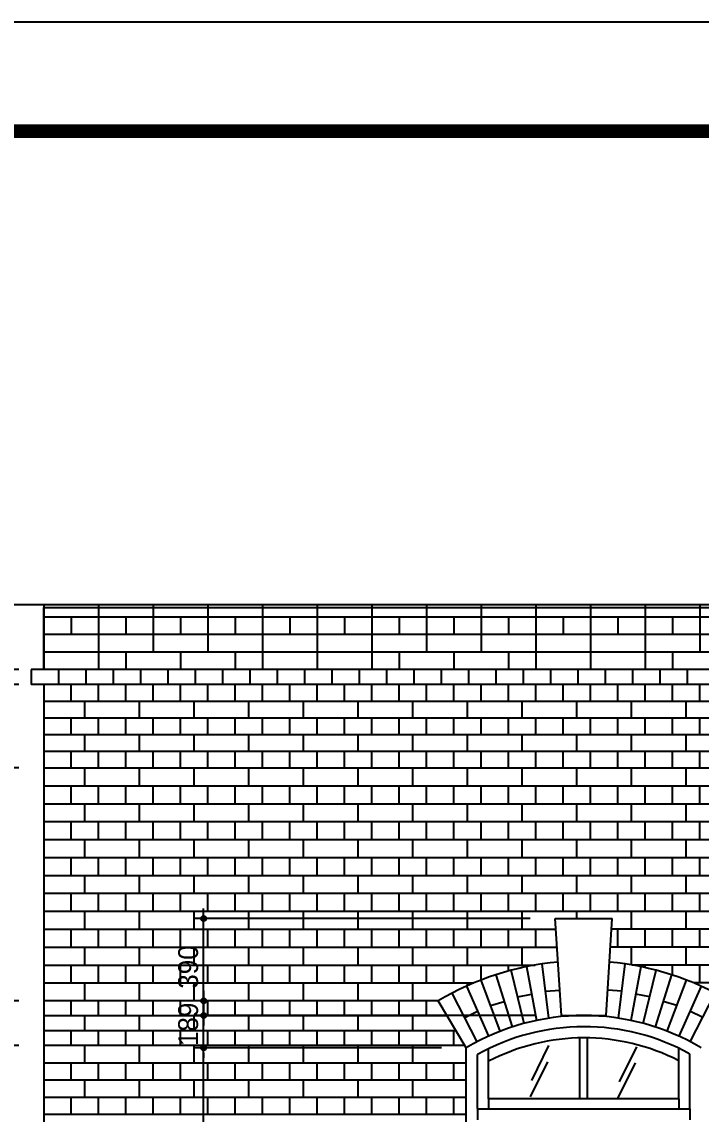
# Model space of a CAD drawing. Extents: x 186583 to 203403, y -172622 to -160742.
# Drawn here: x 189755 to 192489, y -165137 to -160742 of the extents above; entities that cross this region are included whole.
import ezdxf

# ---------------------------------------------------------------- set-up
doc = ezdxf.new("R2010")
doc.units = 0
doc.header["$LTSCALE"] = 50
doc.header["$MEASUREMENT"] = 0
doc.header["$PDMODE"] = 35
doc.header["$PDSIZE"] = -10
doc.layers.get('0').update_dxf_attribs({"linetype": 'CONTINUOUS'})
doc.layers.get('DEFPOINTS').update_dxf_attribs({"linetype": 'CONTINUOUS'})
for name, color, linetype in [('COR', 4, 'CONTINUOUS'), ('ele-3', 6, 'CONTINUOUS'), ('h', 5, 'CONTINUOUS'), ('HAT', 5, 'CONTINUOUS'), ('W-1', 3, 'CONTINUOUS'), ('WAL', 3, 'CONTINUOUS'), ('WID', 4, 'CONTINUOUS')]:
    doc.layers.add(name, color=color, linetype=linetype)
doc.styles.add('GHS', font='HYWULM_0.TTF')
doc.styles.add('현창', font='HYWULM_0.TTF')
doc.dimstyles.new('3MM', dxfattribs={"dimscale": 300, "dimtxt": 4, "dimasz": 1, "dimexe": 1.5, "dimexo": 2, "dimgap": 1, "dimtad": 1, "dimtoh": 1, "dimdec": 4, "dimzin": 0, "dimdsep": 46, "dimtxsty": 'GHS', "dimblk": 'DIMDOT', "dimcen": -1, "dimdle": 1.5, "dimadec": 0, "dimazin": 0, "dimtfac": 1, "dimtdec": 4, "dimtix": 1, "dimtmove": 2, "dimatfit": 3, "dimldrblk": 'DIMDOT', "dimfxl": 1, "dimtvp": 1, "dimtolj": 1, "dimtzin": 0, "dimarcsym": 0})

# ---------------------------------------------------------------- blocks, each defined once
blk = doc.blocks.new('20')
at = {"layer": 'COR', "linetype": 'Continuous', "const_width": 270}
blk.add_lwpolyline([(230424, -2398), (230424, -57398), (308324, -57398), (308324, -2398)], close=True, dxfattribs=at)
at = {"layer": 'HAT'}
blk.add_line((226424, -198), (310524, -198), dxfattribs=at)
blk = doc.blocks.new('DIMDOT')
at = {"linetype": 'Continuous'}
blk.add_line((-2, 0), (2, 0), dxfattribs=at)
for radius in [0.5, 0.25]:
    blk.add_circle((0, 0), radius, dxfattribs=at)
blk = doc.blocks.new('*D35')
at = {"lineweight": -2}
for p, q in [((189743.7, -163087.9), (189310.1, -163087.9)), ((189350.1, -163327.9), (189350.1, -163107.9)), ((189743.7, -163347.9), (189310.1, -163347.9))]:
    blk.add_line(p, q, dxfattribs=at)
at = {"layer": 'DEFPOINTS', "color": 0}
for p in [(189350.1, -163087.9), (189843.7, -163087.9), (189843.7, -163347.9)]:
    blk.add_point(p, dxfattribs=at)
at = {"lineweight": -2, "xscale": 20, "yscale": 20, "zscale": 20}
for p, rotation in [((189350.1, -163087.9), 90), ((189350.1, -163347.9), 270)]:
    blk.add_blockref('DIMDOT', p, dxfattribs=dict(at, rotation=rotation))
at = {"color": 0, "insert": (189288.5, -163217.9), "char_height": 80, "attachment_point": 5, "rotation": 90, "style": '현창'}
blk.add_mtext('\\A1;260', dxfattribs=at)
blk = doc.blocks.new('*D38')
at = {"lineweight": -2}
for p, q in [((189350.1, -163327.9), (189350.1, -163307.9)), ((189693.7, -163347.9), (189310.1, -163347.9)), ((189350.1, -163407.9), (189350.1, -163347.9)), ((189693.7, -163407.9), (189310.1, -163407.9)), ((189350.1, -163427.9), (189350.1, -163447.9))]:
    blk.add_line(p, q, dxfattribs=at)
at = {"layer": 'DEFPOINTS', "color": 0}
for p in [(189350.1, -163347.9), (189793.7, -163347.9), (189793.7, -163407.9)]:
    blk.add_point(p, dxfattribs=at)
at = {"lineweight": -2, "xscale": 20, "yscale": 20, "zscale": 20}
for p, rotation in [((189350.1, -163347.9), 270), ((189350.1, -163407.9), 90)]:
    blk.add_blockref('DIMDOT', p, dxfattribs=dict(at, rotation=rotation))
at = {"color": 0, "insert": (189288.5, -163377.9), "char_height": 80, "attachment_point": 5, "rotation": 90, "style": '현창'}
blk.add_mtext('\\A1;60', dxfattribs=at)
blk = doc.blocks.new('*D39')
at = {"lineweight": -2}
for p, q in [((189743.7, -163407.9), (189310.1, -163407.9)), ((189350.1, -163723.9), (189350.1, -163427.9)), ((189743.7, -163743.9), (189310.1, -163743.9))]:
    blk.add_line(p, q, dxfattribs=at)
at = {"layer": 'DEFPOINTS', "color": 0}
for p in [(189350.1, -163407.9), (189843.7, -163407.9), (189843.7, -163743.9)]:
    blk.add_point(p, dxfattribs=at)
at = {"lineweight": -2, "xscale": 20, "yscale": 20, "zscale": 20}
for p, rotation in [((189350.1, -163407.9), 90), ((189350.1, -163743.9), 270)]:
    blk.add_blockref('DIMDOT', p, dxfattribs=dict(at, rotation=rotation))
at = {"color": 0, "insert": (189288.5, -163575.9), "char_height": 80, "attachment_point": 5, "rotation": 90, "style": '현창'}
blk.add_mtext('\\A1;336', dxfattribs=at)
blk = doc.blocks.new('*D40')
at = {"lineweight": -2}
for p, q in [((189743.7, -163743.9), (189310.1, -163743.9)), ((189350.1, -164661.3), (189350.1, -163763.9)), ((189743.7, -164681.3), (189310.1, -164681.3))]:
    blk.add_line(p, q, dxfattribs=at)
at = {"layer": 'DEFPOINTS', "color": 0}
for p in [(189350.1, -163743.9), (189843.7, -163743.9), (189843.7, -164681.3)]:
    blk.add_point(p, dxfattribs=at)
at = {"lineweight": -2, "xscale": 20, "yscale": 20, "zscale": 20}
for p, rotation in [((189350.1, -163743.9), 90), ((189350.1, -164681.3), 270)]:
    blk.add_blockref('DIMDOT', p, dxfattribs=dict(at, rotation=rotation))
at = {"color": 0, "insert": (189288.5, -164212.6), "char_height": 80, "attachment_point": 5, "rotation": 90, "style": '현창'}
blk.add_mtext('\\A1;937', dxfattribs=at)
blk = doc.blocks.new('*D41')
at = {"lineweight": -2}
for p, q in [((189350.1, -164661.3), (189350.1, -164641.3)), ((189743.7, -164681.3), (189310.1, -164681.3)), ((189350.1, -164861.3), (189350.1, -164681.3)), ((189743.7, -164861.3), (189310.1, -164861.3)), ((189350.1, -164881.3), (189350.1, -164901.3))]:
    blk.add_line(p, q, dxfattribs=at)
at = {"layer": 'DEFPOINTS', "color": 0}
for p in [(189350.1, -164681.3), (189843.7, -164681.3), (189843.7, -164861.3)]:
    blk.add_point(p, dxfattribs=at)
at = {"lineweight": -2, "xscale": 20, "yscale": 20, "zscale": 20}
for p, rotation in [((189350.1, -164681.3), 270), ((189350.1, -164861.3), 90)]:
    blk.add_blockref('DIMDOT', p, dxfattribs=dict(at, rotation=rotation))
at = {"color": 0, "insert": (189288.5, -164771.3), "char_height": 80, "attachment_point": 5, "rotation": 90, "style": '현창'}
blk.add_mtext('\\A1;180', dxfattribs=at)
blk = doc.blocks.new('*D42')
at = {"lineweight": -2}
for p, q in [((189743.7, -164861.3), (189310.1, -164861.3)), ((189350.1, -165737.9), (189350.1, -164881.3)), ((189743.7, -165757.9), (189310.1, -165757.9))]:
    blk.add_line(p, q, dxfattribs=at)
at = {"layer": 'DEFPOINTS', "color": 0}
for p in [(189350.1, -164861.3), (189843.7, -164861.3), (189843.7, -165757.9)]:
    blk.add_point(p, dxfattribs=at)
at = {"lineweight": -2, "xscale": 20, "yscale": 20, "zscale": 20}
for p, rotation in [((189350.1, -164861.3), 90), ((189350.1, -165757.9), 270)]:
    blk.add_blockref('DIMDOT', p, dxfattribs=dict(at, rotation=rotation))
at = {"color": 0, "insert": (189288.5, -165309.6), "char_height": 80, "attachment_point": 5, "rotation": 90, "style": '현창'}
blk.add_mtext('\\A1;897', dxfattribs=at)
blk = doc.blocks.new('*D55')
at = {"lineweight": -2}
for p, q in [((189743.7, -163087.9), (189110.1, -163087.9)), ((189150.1, -169742.9), (189150.1, -163107.9)), ((189663.7, -169762.9), (189110.1, -169762.9))]:
    blk.add_line(p, q, dxfattribs=at)
at = {"layer": 'DEFPOINTS', "color": 0}
for p in [(189150.1, -163087.9), (189843.7, -163087.9), (189763.7, -169762.9)]:
    blk.add_point(p, dxfattribs=at)
at = {"lineweight": -2, "xscale": 20, "yscale": 20, "zscale": 20}
for p, rotation in [((189150.1, -163087.9), 90), ((189150.1, -169762.9), 270)]:
    blk.add_blockref('DIMDOT', p, dxfattribs=dict(at, rotation=rotation))
at = {"color": 0, "insert": (189083.1, -166425.4), "char_height": 80, "attachment_point": 5, "rotation": 90, "style": '현창'}
blk.add_mtext('\\A1;6,675', dxfattribs=at)
blk = doc.blocks.new('*D59')
at = {"lineweight": -2}
for p, q in [((191443.7, -164870.4), (190446.5, -164870.4)), ((190486.5, -166855.4), (190486.5, -164890.4)), ((191316.2, -166875.4), (190446.5, -166875.4))]:
    blk.add_line(p, q, dxfattribs=at)
at = {"layer": 'DEFPOINTS', "color": 0}
for p in [(190486.5, -164870.4), (191543.7, -164870.4), (191416.2, -166875.4)]:
    blk.add_point(p, dxfattribs=at)
at = {"lineweight": -2, "xscale": 20, "yscale": 20, "zscale": 20}
for p, rotation in [((190486.5, -164870.4), 90), ((190486.5, -166875.4), 270)]:
    blk.add_blockref('DIMDOT', p, dxfattribs=dict(at, rotation=rotation))
at = {"color": 0, "insert": (190418.8, -165872.9), "char_height": 80, "attachment_point": 5, "rotation": 90, "style": '현창'}
blk.add_mtext('\\A1;2,005', dxfattribs=at)
blk = doc.blocks.new('*D60')
at = {"lineweight": -2}
for p, q in [((190486.7, -164661.3), (190486.7, -164641.3)), ((191331.1, -164681.3), (190446.7, -164681.3)), ((190486.7, -164870.4), (190486.7, -164681.3)), ((191443.7, -164870.4), (190446.7, -164870.4)), ((190486.7, -164890.4), (190486.7, -164910.4))]:
    blk.add_line(p, q, dxfattribs=at)
at = {"layer": 'DEFPOINTS', "color": 0}
for p in [(190486.7, -164681.3), (191431.1, -164681.3), (191543.7, -164870.4)]:
    blk.add_point(p, dxfattribs=at)
at = {"lineweight": -2, "xscale": 20, "yscale": 20, "zscale": 20}
for p, rotation in [((190486.7, -164681.3), 270), ((190486.7, -164870.4), 90)]:
    blk.add_blockref('DIMDOT', p, dxfattribs=dict(at, rotation=rotation))
at = {"color": 0, "insert": (190425.1, -164775.8), "char_height": 80, "attachment_point": 5, "rotation": 90, "style": '현창'}
blk.add_mtext('\\A1;189', dxfattribs=at)
blk = doc.blocks.new('*D61')
at = {"lineweight": -2}
for p, q in [((191801.2, -164350.4), (190446.7, -164350.4)), ((190486.7, -164720.4), (190486.7, -164370.4)), ((191826.2, -164740.4), (190446.7, -164740.4))]:
    blk.add_line(p, q, dxfattribs=at)
at = {"layer": 'DEFPOINTS', "color": 0}
for p in [(190486.7, -164350.4), (191901.2, -164350.4), (191926.2, -164740.4)]:
    blk.add_point(p, dxfattribs=at)
at = {"lineweight": -2, "xscale": 20, "yscale": 20, "zscale": 20}
for p, rotation in [((190486.7, -164350.4), 90), ((190486.7, -164740.4), 270)]:
    blk.add_blockref('DIMDOT', p, dxfattribs=dict(at, rotation=rotation))
at = {"color": 0, "insert": (190425, -164545.4), "char_height": 80, "attachment_point": 5, "rotation": 90, "style": '현창'}
blk.add_mtext('\\A1;390', dxfattribs=at)

msp = doc.modelspace()

# ---------------------------------------------------------------- linework, layer by layer
at = {"layer": 'ele-3'}
for p, q in [((189843.65758, -163475.12464), (195946.69224, -163475.12464)), ((189843.65758, -163542.31728), (195946.69224, -163542.31728)), ((189843.65758, -163609.50991), (195946.69224, -163609.50991)), ((189843.65758, -163676.70255), (194692.06461, -163676.70255)), ((189843.65758, -163743.89518), (194696.37183, -163743.89518)), ((191431.11834, -164681.31709), (189843.65758, -164681.31709)), ((191016.11834, -164681.31709), (189843.65758, -164681.31709)), ((191016.11834, -164681.31709), (189843.65758, -164681.31709)), ((191466.83812, -164741.31709), (189843.65758, -164741.31709)), ((191502.5579, -164801.31709), (189843.65758, -164801.31709)), ((191538.27768, -164861.31709), (189843.65758, -164861.31709)), ((191123.27768, -164861.31709), (189843.65758, -164861.31709)), ((191123.27768, -164861.31709), (189843.65758, -164861.31709))]:
    msp.add_line(p, q, dxfattribs=at)
for points in [[(189903.65758, -163407.93201), (189903.65758, -163347.93201)], [(190013.65758, -163407.93201), (190013.65758, -163347.93201)], [(190123.65758, -163407.93201), (190123.65758, -163347.93201)], [(190233.65758, -163407.93201), (190233.65758, -163347.93201)], [(190343.65758, -163407.93201), (190343.65758, -163347.93201)], [(190453.65758, -163407.93201), (190453.65758, -163347.93201)], [(190563.65758, -163407.93201), (190563.65758, -163347.93201)], [(190673.65758, -163407.93201), (190673.65758, -163347.93201)], [(190783.65758, -163407.93201), (190783.65758, -163347.93201)], [(190893.65758, -163407.93201), (190893.65758, -163347.93201)], [(191003.65758, -163407.93201), (191003.65758, -163347.93201)], [(191113.65758, -163407.93201), (191113.65758, -163347.93201)], [(191223.65758, -163407.93201), (191223.65758, -163347.93201)], [(191333.65758, -163407.93201), (191333.65758, -163347.93201)], [(191443.65758, -163407.93201), (191443.65758, -163347.93201)], [(191553.65758, -163407.93201), (191553.65758, -163347.93201)], [(191663.65758, -163407.93201), (191663.65758, -163347.93201)], [(191773.65758, -163407.93201), (191773.65758, -163347.93201)], [(191883.65758, -163407.93201), (191883.65758, -163347.93201)], [(191993.65758, -163407.93201), (191993.65758, -163347.93201)], [(192103.65758, -163407.93201), (192103.65758, -163347.93201)], [(192213.65758, -163407.93201), (192213.65758, -163347.93201)], [(192323.65758, -163407.93201), (192323.65758, -163347.93201)], [(192433.65758, -163407.93201), (192433.65758, -163347.93201)], [(189953.65758, -163475.12464), (189953.65758, -163407.93201)], [(190063.65758, -163475.12464), (190063.65758, -163407.93201)], [(190173.65758, -163475.12464), (190173.65758, -163407.93201)], [(190283.65758, -163475.12464), (190283.65758, -163407.93201)], [(190393.65758, -163475.12464), (190393.65758, -163407.93201)], [(190503.65758, -163475.12464), (190503.65758, -163407.93201)], [(190613.65758, -163475.12464), (190613.65758, -163407.93201)], [(190723.65758, -163475.12464), (190723.65758, -163407.93201)], [(190833.65758, -163475.12464), (190833.65758, -163407.93201)], [(190943.65758, -163475.12464), (190943.65758, -163407.93201)], [(191053.65758, -163475.12464), (191053.65758, -163407.93201)], [(191163.65758, -163475.12464), (191163.65758, -163407.93201)], [(191273.65758, -163475.12464), (191273.65758, -163407.93201)], [(191383.65758, -163475.12464), (191383.65758, -163407.93201)], [(191493.65758, -163475.12464), (191493.65758, -163407.93201)], [(191603.65758, -163475.12464), (191603.65758, -163407.93201)], [(191713.65758, -163475.12464), (191713.65758, -163407.93201)], [(191823.65758, -163475.12464), (191823.65758, -163407.93201)], [(191933.65758, -163475.12464), (191933.65758, -163407.93201)], [(192043.65758, -163475.12464), (192043.65758, -163407.93201)], [(192153.65758, -163475.12464), (192153.65758, -163407.93201)], [(192263.65758, -163475.12464), (192263.65758, -163407.93201)], [(192373.65758, -163475.12464), (192373.65758, -163407.93201)], [(192483.65758, -163475.12464), (192483.65758, -163407.93201)], [(190008.65758, -163542.31728), (190008.65758, -163475.12464)], [(190228.65758, -163542.31728), (190228.65758, -163475.12464)], [(190448.65758, -163542.31728), (190448.65758, -163475.12464)], [(190668.65758, -163542.31728), (190668.65758, -163475.12464)], [(190888.65758, -163542.31728), (190888.65758, -163475.12464)], [(191108.65758, -163542.31728), (191108.65758, -163475.12464)], [(191328.65758, -163542.31728), (191328.65758, -163475.12464)], [(191548.65758, -163542.31728), (191548.65758, -163475.12464)], [(191768.65758, -163542.31728), (191768.65758, -163475.12464)], [(191988.65758, -163542.31728), (191988.65758, -163475.12464)], [(192208.65758, -163542.31728), (192208.65758, -163475.12464)], [(192428.65758, -163542.31728), (192428.65758, -163475.12464)], [(189953.65758, -163609.50991), (189953.65758, -163542.31728)], [(190063.65758, -163609.50991), (190063.65758, -163542.31728)], [(190173.65758, -163609.50991), (190173.65758, -163542.31728)], [(190283.65758, -163609.50991), (190283.65758, -163542.31728)], [(190393.65758, -163609.50991), (190393.65758, -163542.31728)], [(190503.65758, -163609.50991), (190503.65758, -163542.31728)], [(190613.65758, -163609.50991), (190613.65758, -163542.31728)], [(190723.65758, -163609.50991), (190723.65758, -163542.31728)], [(190833.65758, -163609.50991), (190833.65758, -163542.31728)], [(190943.65758, -163609.50991), (190943.65758, -163542.31728)], [(191053.65758, -163609.50991), (191053.65758, -163542.31728)], [(191163.65758, -163609.50991), (191163.65758, -163542.31728)], [(191273.65758, -163609.50991), (191273.65758, -163542.31728)], [(191383.65758, -163609.50991), (191383.65758, -163542.31728)], [(191493.65758, -163609.50991), (191493.65758, -163542.31728)], [(191603.65758, -163609.50991), (191603.65758, -163542.31728)], [(191713.65758, -163609.50991), (191713.65758, -163542.31728)], [(191823.65758, -163609.50991), (191823.65758, -163542.31728)], [(191933.65758, -163609.50991), (191933.65758, -163542.31728)], [(192043.65758, -163609.50991), (192043.65758, -163542.31728)], [(192153.65758, -163609.50991), (192153.65758, -163542.31728)], [(192263.65758, -163609.50991), (192263.65758, -163542.31728)], [(192373.65758, -163609.50991), (192373.65758, -163542.31728)], [(192483.65758, -163609.50991), (192483.65758, -163542.31728)], [(190008.65758, -163676.70255), (190008.65758, -163609.50991)], [(190228.65758, -163676.70255), (190228.65758, -163609.50991)], [(190448.65758, -163676.70255), (190448.65758, -163609.50991)], [(190668.65758, -163676.70255), (190668.65758, -163609.50991)], [(190888.65758, -163676.70255), (190888.65758, -163609.50991)], [(191108.65758, -163676.70255), (191108.65758, -163609.50991)], [(191328.65758, -163676.70255), (191328.65758, -163609.50991)], [(191548.65758, -163676.70255), (191548.65758, -163609.50991)], [(191768.65758, -163676.70255), (191768.65758, -163609.50991)], [(191988.65758, -163676.70255), (191988.65758, -163609.50991)], [(192208.65758, -163676.70255), (192208.65758, -163609.50991)], [(192428.65758, -163676.70255), (192428.65758, -163609.50991)], [(189953.65758, -163743.89518), (189953.65758, -163676.70255)], [(190063.65758, -163743.89518), (190063.65758, -163676.70255)], [(190173.65758, -163743.89518), (190173.65758, -163676.70255)], [(190283.65758, -163743.89518), (190283.65758, -163676.70255)], [(190393.65758, -163743.89518), (190393.65758, -163676.70255)], [(190503.65758, -163743.89518), (190503.65758, -163676.70255)], [(190613.65758, -163743.89518), (190613.65758, -163676.70255)], [(190723.65758, -163743.89518), (190723.65758, -163676.70255)], [(190833.65758, -163743.89518), (190833.65758, -163676.70255)], [(190943.65758, -163743.89518), (190943.65758, -163676.70255)], [(191053.65758, -163743.89518), (191053.65758, -163676.70255)], [(191163.65758, -163743.89518), (191163.65758, -163676.70255)], [(191273.65758, -163743.89518), (191273.65758, -163676.70255)], [(191383.65758, -163743.89518), (191383.65758, -163676.70255)], [(191493.65758, -163743.89518), (191493.65758, -163676.70255)], [(191603.65758, -163743.89518), (191603.65758, -163676.70255)], [(191713.65758, -163743.89518), (191713.65758, -163676.70255)], [(191823.65758, -163743.89518), (191823.65758, -163676.70255)], [(191933.65758, -163743.89518), (191933.65758, -163676.70255)], [(192043.65758, -163743.89518), (192043.65758, -163676.70255)], [(192153.65758, -163743.89518), (192153.65758, -163676.70255)], [(192263.65758, -163743.89518), (192263.65758, -163676.70255)], [(192373.65758, -163743.89518), (192373.65758, -163676.70255)], [(192483.65758, -163743.89518), (192483.65758, -163676.70255)], [(189953.65758, -164741.31709), (189953.65758, -164681.31709)], [(190063.65758, -164741.31709), (190063.65758, -164681.31709)], [(190173.65758, -164741.31709), (190173.65758, -164681.31709)], [(190283.65758, -164741.31709), (190283.65758, -164681.31709)], [(190393.65758, -164741.31709), (190393.65758, -164681.31709)], [(190503.65758, -164741.31709), (190503.65758, -164681.31709)], [(190613.65758, -164741.31709), (190613.65758, -164681.31709)], [(190723.65758, -164741.31709), (190723.65758, -164681.31709)], [(190833.65758, -164741.31709), (190833.65758, -164681.31709)], [(190943.65758, -164741.31709), (190943.65758, -164681.31709)], [(191053.65758, -164741.31709), (191053.65758, -164681.31709)], [(191163.65758, -164741.31709), (191163.65758, -164681.31709)], [(191273.65758, -164741.31709), (191273.65758, -164681.31709)], [(191383.65758, -164741.31709), (191383.65758, -164681.31709)], [(190008.65758, -164801.31709), (190008.65758, -164741.31709)], [(190228.65758, -164801.31709), (190228.65758, -164741.31709)], [(190448.65758, -164801.31709), (190448.65758, -164741.31709)], [(190668.65758, -164801.31709), (190668.65758, -164741.31709)], [(190888.65758, -164801.31709), (190888.65758, -164741.31709)], [(191108.65758, -164801.31709), (191108.65758, -164741.31709)], [(191328.65758, -164801.31709), (191328.65758, -164741.31709)], [(189953.65758, -164861.31709), (189953.65758, -164801.31709)], [(190063.65758, -164861.31709), (190063.65758, -164801.31709)], [(190173.65758, -164861.31709), (190173.65758, -164801.31709)], [(190283.65758, -164861.31709), (190283.65758, -164801.31709)], [(190393.65758, -164861.31709), (190393.65758, -164801.31709)], [(190503.65758, -164861.31709), (190503.65758, -164801.31709)], [(190613.65758, -164861.31709), (190613.65758, -164801.31709)], [(190723.65758, -164861.31709), (190723.65758, -164801.31709)], [(190833.65758, -164861.31709), (190833.65758, -164801.31709)], [(190943.65758, -164861.31709), (190943.65758, -164801.31709)], [(191053.65758, -164861.31709), (191053.65758, -164801.31709)], [(191163.65758, -164861.31709), (191163.65758, -164801.31709)], [(191273.65758, -164861.31709), (191273.65758, -164801.31709)], [(191383.65758, -164861.31709), (191383.65758, -164801.31709)], [(191493.65758, -164861.31709), (191493.65758, -164801.31709)]]:
    msp.add_lwpolyline(points, dxfattribs=at)
at = {"layer": 'h'}
for p, q in [((196102.33545, -163137.93201), (189843.65758, -163137.93201)), ((196110.71723, -163207.93201), (189843.65758, -163207.93201)), ((196106.15758, -163277.93201), (189843.65758, -163277.93201)), ((189843.65758, -163816.00456), (194658.82175, -163816.00456)), ((189843.65758, -163888.11394), (194506.08034, -163888.11394)), ((189843.65758, -163960.22332), (194423.76419, -163960.22332)), ((189843.65758, -164032.33269), (194368.75519, -164032.33269)), ((189843.65758, -164104.44207), (194331.20387, -164104.44207)), ((189843.65758, -164176.55145), (194307.05168, -164176.55145)), ((189843.65758, -164176.55145), (194246.60926, -164176.55145)), ((189843.65758, -164248.66083), (194294.35041, -164248.66083)), ((189843.65758, -164248.66083), (194241.776, -164248.66083)), ((189843.65758, -164320.7702), (194292.22915, -164320.7702)), ((189843.65758, -164320.7702), (194246.4052, -164320.7702)), ((189843.65758, -164392.87958), (191903.88358, -164392.87958)), ((194300.55133, -164392.87958), (192128.43157, -164392.87958)), ((189843.65758, -164464.98896), (191908.50598, -164464.98896)), ((194319.86697, -164464.98896), (192123.80917, -164464.98896)), ((189843.65758, -164537.09833), (191821.17021, -164537.09833)), ((191876.07186, -164751.03847), (191849.04163, -164532.62941)), ((192156.24329, -164751.03847), (192183.27352, -164532.62941)), ((194351.61483, -164537.09833), (192211.14494, -164537.09833)), ((191662.98929, -164576.24907), (191728.11469, -164786.4145)), ((191776.76047, -164771.91642), (191724.16338, -164558.25673)), ((191786.24516, -164543.70177), (191826.12922, -164760.11252)), ((192246.06999, -164543.70177), (192206.18593, -164760.11252)), ((192255.55468, -164771.91642), (192308.15177, -164558.25673)), ((192369.32586, -164576.24907), (192304.20046, -164786.4145)), ((189843.65758, -164609.20771), (191574.17879, -164609.20771)), ((191544.12139, -164622.31161), (191633.57709, -164823.31008)), ((191680.3388, -164803.56298), (191602.91304, -164597.62284)), ((192351.97635, -164803.56298), (192429.40211, -164597.62284)), ((192488.19376, -164622.31161), (192398.73806, -164823.31008)), ((194398.78227, -164609.20771), (192458.13636, -164609.20771)), ((191587.97077, -164845.59616), (191486.79709, -164650.23863)), ((191750.46192, -164665.08657), (191806.70577, -164654.72095)), ((191862.55674, -164641.83394), (191919.60776, -164638.17682)), ((192169.75841, -164641.83394), (192112.70739, -164638.17682)), ((192281.85323, -164665.08657), (192225.60938, -164654.72095)), ((192444.34438, -164845.59616), (192545.51806, -164650.23863)), ((191641.62592, -164700.59291), (191696.27314, -164683.659)), ((192390.68923, -164700.59291), (192336.04201, -164683.659)), ((191537.38393, -164747.9174), (191588.84924, -164722.81085)), ((192494.93122, -164747.9174), (192443.46591, -164722.81085)), ((191874.96993, -164861.58958), (191805.39668, -165002.29141)), ((192227.93389, -164866.04059), (192158.36064, -165006.74242)), ((189843.65758, -164930.28405), (191543.65758, -164930.28405)), ((191870.22684, -164926.40873), (191800.65359, -165067.11056)), ((192223.19079, -164930.85974), (192153.61754, -165071.56157)), ((189843.65758, -164999.25474), (191543.65758, -164999.25474)), ((189843.65758, -165068.22543), (191543.65758, -165068.22543)), ((189843.65758, -165137.19612), (191543.65758, -165137.19612))]:
    msp.add_line(p, q, dxfattribs=at)
for points in [[(190063.65758, -163087.93201), (190063.65758, -163137.93201)], [(190283.65758, -163087.93201), (190283.65758, -163137.93201)], [(190503.65758, -163087.93201), (190503.65758, -163137.93201)], [(190723.65758, -163087.93201), (190723.65758, -163137.93201)], [(190943.65758, -163087.93201), (190943.65758, -163137.93201)], [(191163.65758, -163087.93201), (191163.65758, -163137.93201)], [(191383.65758, -163087.93201), (191383.65758, -163137.93201)], [(191603.65758, -163087.93201), (191603.65758, -163137.93201)], [(191823.65758, -163087.93201), (191823.65758, -163137.93201)], [(192043.65758, -163087.93201), (192043.65758, -163137.93201)], [(192263.65758, -163087.93201), (192263.65758, -163137.93201)], [(192483.65758, -163087.93201), (192483.65758, -163137.93201)], [(189953.65758, -163137.93201), (189953.65758, -163207.93201)], [(190063.65758, -163137.93201), (190063.65758, -163207.93201)], [(190173.65758, -163137.93201), (190173.65758, -163207.93201)], [(190283.65758, -163137.93201), (190283.65758, -163207.93201)], [(190393.65758, -163137.93201), (190393.65758, -163207.93201)], [(190503.65758, -163137.93201), (190503.65758, -163207.93201)], [(190613.65758, -163137.93201), (190613.65758, -163207.93201)], [(190723.65758, -163137.93201), (190723.65758, -163207.93201)], [(190833.65758, -163137.93201), (190833.65758, -163207.93201)], [(190943.65758, -163137.93201), (190943.65758, -163207.93201)], [(191053.65758, -163137.93201), (191053.65758, -163207.93201)], [(191163.65758, -163137.93201), (191163.65758, -163207.93201)], [(191273.65758, -163137.93201), (191273.65758, -163207.93201)], [(191383.65758, -163137.93201), (191383.65758, -163207.93201)], [(191493.65758, -163137.93201), (191493.65758, -163207.93201)], [(191603.65758, -163137.93201), (191603.65758, -163207.93201)], [(191713.65758, -163137.93201), (191713.65758, -163207.93201)], [(191823.65758, -163137.93201), (191823.65758, -163207.93201)], [(191933.65758, -163137.93201), (191933.65758, -163207.93201)], [(192043.65758, -163137.93201), (192043.65758, -163207.93201)], [(192153.65758, -163137.93201), (192153.65758, -163207.93201)], [(192263.65758, -163137.93201), (192263.65758, -163207.93201)], [(192373.65758, -163137.93201), (192373.65758, -163207.93201)], [(192483.65758, -163137.93201), (192483.65758, -163207.93201)], [(190063.65758, -163207.93201), (190063.65758, -163277.93201)], [(190283.65758, -163207.93201), (190283.65758, -163277.93201)], [(190503.65758, -163207.93201), (190503.65758, -163277.93201)], [(190723.65758, -163207.93201), (190723.65758, -163277.93201)], [(190943.65758, -163207.93201), (190943.65758, -163277.93201)], [(191163.65758, -163207.93201), (191163.65758, -163277.93201)], [(191383.65758, -163207.93201), (191383.65758, -163277.93201)], [(191603.65758, -163207.93201), (191603.65758, -163277.93201)], [(191823.65758, -163207.93201), (191823.65758, -163277.93201)], [(192043.65758, -163207.93201), (192043.65758, -163277.93201)], [(192263.65758, -163207.93201), (192263.65758, -163277.93201)], [(192483.65758, -163207.93201), (192483.65758, -163277.93201)], [(190063.65758, -163277.93201), (190063.65758, -163347.93201)], [(190173.65758, -163277.93201), (190173.65758, -163347.93201)], [(190393.65758, -163277.93201), (190393.65758, -163347.93201)], [(190613.65758, -163277.93201), (190613.65758, -163347.93201)], [(190723.65758, -163277.93201), (190723.65758, -163347.93201)], [(190943.65758, -163277.93201), (190943.65758, -163347.93201)], [(191163.65758, -163277.93201), (191163.65758, -163347.93201)], [(191273.65758, -163277.93201), (191273.65758, -163347.93201)], [(191493.65758, -163277.93201), (191493.65758, -163347.93201)], [(191713.65758, -163277.93201), (191713.65758, -163347.93201)], [(191823.65758, -163277.93201), (191823.65758, -163347.93201)], [(192043.65758, -163277.93201), (192043.65758, -163347.93201)], [(192263.65758, -163277.93201), (192263.65758, -163347.93201)], [(192373.65758, -163277.93201), (192373.65758, -163347.93201)], [(190008.65758, -163816.00456), (190008.65758, -163743.89518)], [(190228.65758, -163816.00456), (190228.65758, -163743.89518)], [(190448.65758, -163816.00456), (190448.65758, -163743.89518)], [(190668.65758, -163816.00456), (190668.65758, -163743.89518)], [(190888.65758, -163816.00456), (190888.65758, -163743.89518)], [(191108.65758, -163816.00456), (191108.65758, -163743.89518)], [(191328.65758, -163816.00456), (191328.65758, -163743.89518)], [(191548.65758, -163816.00456), (191548.65758, -163743.89518)], [(191768.65758, -163816.00456), (191768.65758, -163743.89518)], [(191988.65758, -163816.00456), (191988.65758, -163743.89518)], [(192208.65758, -163816.00456), (192208.65758, -163743.89518)], [(192428.65758, -163816.00456), (192428.65758, -163743.89518)], [(189953.65758, -163888.11394), (189953.65758, -163816.00456)], [(190063.65758, -163888.11394), (190063.65758, -163816.00456)], [(190173.65758, -163888.11394), (190173.65758, -163816.00456)], [(190283.65758, -163888.11394), (190283.65758, -163816.00456)], [(190393.65758, -163888.11394), (190393.65758, -163816.00456)], [(190503.65758, -163888.11394), (190503.65758, -163816.00456)], [(190613.65758, -163888.11394), (190613.65758, -163816.00456)], [(190723.65758, -163888.11394), (190723.65758, -163816.00456)], [(190833.65758, -163888.11394), (190833.65758, -163816.00456)], [(190943.65758, -163888.11394), (190943.65758, -163816.00456)], [(191053.65758, -163888.11394), (191053.65758, -163816.00456)], [(191163.65758, -163888.11394), (191163.65758, -163816.00456)], [(191273.65758, -163888.11394), (191273.65758, -163816.00456)], [(191383.65758, -163888.11394), (191383.65758, -163816.00456)], [(191493.65758, -163888.11394), (191493.65758, -163816.00456)], [(191603.65758, -163888.11394), (191603.65758, -163816.00456)], [(191713.65758, -163888.11394), (191713.65758, -163816.00456)], [(191823.65758, -163888.11394), (191823.65758, -163816.00456)], [(191933.65758, -163888.11394), (191933.65758, -163816.00456)], [(192043.65758, -163888.11394), (192043.65758, -163816.00456)], [(192153.65758, -163888.11394), (192153.65758, -163816.00456)], [(192263.65758, -163888.11394), (192263.65758, -163816.00456)], [(192373.65758, -163888.11394), (192373.65758, -163816.00456)], [(192483.65758, -163888.11394), (192483.65758, -163816.00456)], [(190008.65758, -163960.22332), (190008.65758, -163888.11394)], [(190228.65758, -163960.22332), (190228.65758, -163888.11394)], [(190448.65758, -163960.22332), (190448.65758, -163888.11394)], [(190668.65758, -163960.22332), (190668.65758, -163888.11394)], [(190888.65758, -163960.22332), (190888.65758, -163888.11394)], [(191108.65758, -163960.22332), (191108.65758, -163888.11394)], [(191328.65758, -163960.22332), (191328.65758, -163888.11394)], [(191548.65758, -163960.22332), (191548.65758, -163888.11394)], [(191768.65758, -163960.22332), (191768.65758, -163888.11394)], [(191988.65758, -163960.22332), (191988.65758, -163888.11394)], [(192208.65758, -163960.22332), (192208.65758, -163888.11394)], [(192428.65758, -163960.22332), (192428.65758, -163888.11394)], [(189953.65758, -164032.33269), (189953.65758, -163960.22332)], [(190063.65758, -164032.33269), (190063.65758, -163960.22332)], [(190173.65758, -164032.33269), (190173.65758, -163960.22332)], [(190283.65758, -164032.33269), (190283.65758, -163960.22332)], [(190393.65758, -164032.33269), (190393.65758, -163960.22332)], [(190503.65758, -164032.33269), (190503.65758, -163960.22332)], [(190613.65758, -164032.33269), (190613.65758, -163960.22332)], [(190723.65758, -164032.33269), (190723.65758, -163960.22332)], [(190833.65758, -164032.33269), (190833.65758, -163960.22332)], [(190943.65758, -164032.33269), (190943.65758, -163960.22332)], [(191053.65758, -164032.33269), (191053.65758, -163960.22332)], [(191163.65758, -164032.33269), (191163.65758, -163960.22332)], [(191273.65758, -164032.33269), (191273.65758, -163960.22332)], [(191383.65758, -164032.33269), (191383.65758, -163960.22332)], [(191493.65758, -164032.33269), (191493.65758, -163960.22332)], [(191603.65758, -164032.33269), (191603.65758, -163960.22332)], [(191713.65758, -164032.33269), (191713.65758, -163960.22332)], [(191823.65758, -164032.33269), (191823.65758, -163960.22332)], [(191933.65758, -164032.33269), (191933.65758, -163960.22332)], [(192043.65758, -164032.33269), (192043.65758, -163960.22332)], [(192153.65758, -164032.33269), (192153.65758, -163960.22332)], [(192263.65758, -164032.33269), (192263.65758, -163960.22332)], [(192373.65758, -164032.33269), (192373.65758, -163960.22332)], [(192483.65758, -164032.33269), (192483.65758, -163960.22332)], [(190008.65758, -164104.44207), (190008.65758, -164032.33269)], [(190228.65758, -164104.44207), (190228.65758, -164032.33269)], [(190448.65758, -164104.44207), (190448.65758, -164032.33269)], [(190668.65758, -164104.44207), (190668.65758, -164032.33269)], [(190888.65758, -164104.44207), (190888.65758, -164032.33269)], [(191108.65758, -164104.44207), (191108.65758, -164032.33269)], [(191328.65758, -164104.44207), (191328.65758, -164032.33269)], [(191548.65758, -164104.44207), (191548.65758, -164032.33269)], [(191768.65758, -164104.44207), (191768.65758, -164032.33269)], [(191988.65758, -164104.44207), (191988.65758, -164032.33269)], [(192208.65758, -164104.44207), (192208.65758, -164032.33269)], [(192428.65758, -164104.44207), (192428.65758, -164032.33269)], [(189953.65758, -164176.55145), (189953.65758, -164104.44207)], [(189953.65758, -164176.55145), (189953.65758, -164104.44207)], [(190063.65758, -164176.55145), (190063.65758, -164104.44207)], [(190063.65758, -164176.55145), (190063.65758, -164104.44207)], [(190173.65758, -164176.55145), (190173.65758, -164104.44207)], [(190173.65758, -164176.55145), (190173.65758, -164104.44207)], [(190283.65758, -164176.55145), (190283.65758, -164104.44207)], [(190283.65758, -164176.55145), (190283.65758, -164104.44207)], [(190393.65758, -164176.55145), (190393.65758, -164104.44207)], [(190393.65758, -164176.55145), (190393.65758, -164104.44207)], [(190503.65758, -164176.55145), (190503.65758, -164104.44207)], [(190503.65758, -164176.55145), (190503.65758, -164104.44207)], [(190613.65758, -164176.55145), (190613.65758, -164104.44207)], [(190723.65758, -164176.55145), (190723.65758, -164104.44207)], [(190833.65758, -164176.55145), (190833.65758, -164104.44207)], [(190943.65758, -164176.55145), (190943.65758, -164104.44207)], [(191053.65758, -164176.55145), (191053.65758, -164104.44207)], [(191163.65758, -164176.55145), (191163.65758, -164104.44207)], [(191273.65758, -164176.55145), (191273.65758, -164104.44207)], [(191383.65758, -164176.55145), (191383.65758, -164104.44207)], [(191493.65758, -164176.55145), (191493.65758, -164104.44207)], [(191603.65758, -164176.55145), (191603.65758, -164104.44207)], [(191713.65758, -164176.55145), (191713.65758, -164104.44207)], [(191823.65758, -164176.55145), (191823.65758, -164104.44207)], [(191933.65758, -164176.55145), (191933.65758, -164104.44207)], [(192043.65758, -164176.55145), (192043.65758, -164104.44207)], [(192153.65758, -164176.55145), (192153.65758, -164104.44207)], [(192263.65758, -164176.55145), (192263.65758, -164104.44207)], [(192373.65758, -164176.55145), (192373.65758, -164104.44207)], [(192483.65758, -164176.55145), (192483.65758, -164104.44207)], [(190008.65758, -164248.66083), (190008.65758, -164176.55145)], [(190008.65758, -164248.66083), (190008.65758, -164176.55145)], [(190228.65758, -164248.66083), (190228.65758, -164176.55145)], [(190228.65758, -164248.66083), (190228.65758, -164176.55145)], [(190448.65758, -164248.66083), (190448.65758, -164176.55145)], [(190448.65758, -164248.66083), (190448.65758, -164176.55145)], [(190668.65758, -164248.66083), (190668.65758, -164176.55145)], [(190888.65758, -164248.66083), (190888.65758, -164176.55145)], [(191108.65758, -164248.66083), (191108.65758, -164176.55145)], [(191328.65758, -164248.66083), (191328.65758, -164176.55145)], [(191548.65758, -164248.66083), (191548.65758, -164176.55145)], [(191768.65758, -164248.66083), (191768.65758, -164176.55145)], [(191988.65758, -164248.66083), (191988.65758, -164176.55145)], [(192208.65758, -164248.66083), (192208.65758, -164176.55145)], [(192428.65758, -164248.66083), (192428.65758, -164176.55145)], [(189953.65758, -164320.7702), (189953.65758, -164248.66083)], [(189953.65758, -164320.7702), (189953.65758, -164248.66083)], [(190063.65758, -164320.7702), (190063.65758, -164248.66083)], [(190063.65758, -164320.7702), (190063.65758, -164248.66083)], [(190173.65758, -164320.7702), (190173.65758, -164248.66083)], [(190173.65758, -164320.7702), (190173.65758, -164248.66083)], [(190283.65758, -164320.7702), (190283.65758, -164248.66083)], [(190283.65758, -164320.7702), (190283.65758, -164248.66083)], [(190393.65758, -164320.7702), (190393.65758, -164248.66083)], [(190393.65758, -164320.7702), (190393.65758, -164248.66083)], [(190503.65758, -164320.7702), (190503.65758, -164248.66083)], [(190503.65758, -164320.7702), (190503.65758, -164248.66083)], [(190613.65758, -164320.7702), (190613.65758, -164248.66083)], [(190723.65758, -164320.7702), (190723.65758, -164248.66083)], [(190833.65758, -164320.7702), (190833.65758, -164248.66083)], [(190943.65758, -164320.7702), (190943.65758, -164248.66083)], [(191053.65758, -164320.7702), (191053.65758, -164248.66083)], [(191163.65758, -164320.7702), (191163.65758, -164248.66083)], [(191273.65758, -164320.7702), (191273.65758, -164248.66083)], [(191383.65758, -164320.7702), (191383.65758, -164248.66083)], [(191493.65758, -164320.7702), (191493.65758, -164248.66083)], [(191603.65758, -164320.7702), (191603.65758, -164248.66083)], [(191713.65758, -164320.7702), (191713.65758, -164248.66083)], [(191823.65758, -164320.7702), (191823.65758, -164248.66083)], [(191933.65758, -164320.7702), (191933.65758, -164248.66083)], [(192043.65758, -164320.7702), (192043.65758, -164248.66083)], [(192153.65758, -164320.7702), (192153.65758, -164248.66083)], [(192263.65758, -164320.7702), (192263.65758, -164248.66083)], [(192373.65758, -164320.7702), (192373.65758, -164248.66083)], [(192483.65758, -164320.7702), (192483.65758, -164248.66083)], [(190008.65758, -164392.87958), (190008.65758, -164320.7702)], [(190008.65758, -164392.87958), (190008.65758, -164320.7702)], [(190228.65758, -164392.87958), (190228.65758, -164320.7702)], [(190228.65758, -164392.87958), (190228.65758, -164320.7702)], [(190448.65758, -164392.87958), (190448.65758, -164320.7702)], [(190448.65758, -164392.87958), (190448.65758, -164320.7702)], [(190668.65758, -164392.87958), (190668.65758, -164320.7702)], [(190888.65758, -164392.87958), (190888.65758, -164320.7702)], [(191108.65758, -164392.87958), (191108.65758, -164320.7702)], [(191328.65758, -164392.87958), (191328.65758, -164320.7702)], [(191548.65758, -164392.87958), (191548.65758, -164320.7702)], [(191768.65758, -164392.87958), (191768.65758, -164320.7702)], [(191988.65758, -164350.35391), (191988.65758, -164320.7702)], [(192208.65758, -164392.87958), (192208.65758, -164320.7702)], [(192428.65758, -164392.87958), (192428.65758, -164320.7702)], [(189953.65758, -164464.98896), (189953.65758, -164392.87958)], [(190063.65758, -164464.98896), (190063.65758, -164392.87958)], [(190173.65758, -164464.98896), (190173.65758, -164392.87958)], [(190283.65758, -164464.98896), (190283.65758, -164392.87958)], [(190393.65758, -164464.98896), (190393.65758, -164392.87958)], [(190503.65758, -164464.98896), (190503.65758, -164392.87958)], [(190613.65758, -164464.98896), (190613.65758, -164392.87958)], [(190723.65758, -164464.98896), (190723.65758, -164392.87958)], [(190833.65758, -164464.98896), (190833.65758, -164392.87958)], [(190943.65758, -164464.98896), (190943.65758, -164392.87958)], [(191053.65758, -164464.98896), (191053.65758, -164392.87958)], [(191163.65758, -164464.98896), (191163.65758, -164392.87958)], [(191273.65758, -164464.98896), (191273.65758, -164392.87958)], [(191383.65758, -164464.98896), (191383.65758, -164392.87958)], [(191493.65758, -164464.98896), (191493.65758, -164392.87958)], [(191603.65758, -164464.98896), (191603.65758, -164392.87958)], [(191713.65758, -164464.98896), (191713.65758, -164392.87958)], [(191823.65758, -164464.98896), (191823.65758, -164392.87958)], [(192153.65758, -164464.98896), (192153.65758, -164392.87958)], [(192263.65758, -164464.98896), (192263.65758, -164392.87958)], [(192373.65758, -164464.98896), (192373.65758, -164392.87958)], [(192483.65758, -164464.98896), (192483.65758, -164392.87958)], [(190008.65758, -164537.09833), (190008.65758, -164464.98896)], [(190228.65758, -164537.09833), (190228.65758, -164464.98896)], [(190448.65758, -164537.09833), (190448.65758, -164464.98896)], [(190668.65758, -164537.09833), (190668.65758, -164464.98896)], [(190888.65758, -164537.09833), (190888.65758, -164464.98896)], [(191108.65758, -164537.09833), (191108.65758, -164464.98896)], [(191328.65758, -164537.09833), (191328.65758, -164464.98896)], [(191548.65758, -164537.09833), (191548.65758, -164464.98896)], [(191768.65758, -164537.09833), (191768.65758, -164464.98896)], [(192208.65758, -164537.09833), (192208.65758, -164464.98896)], [(192428.65758, -164537.09833), (192428.65758, -164464.98896)], [(189953.65758, -164609.20771), (189953.65758, -164537.09833)], [(190063.65758, -164609.20771), (190063.65758, -164537.09833)], [(190173.65758, -164609.20771), (190173.65758, -164537.09833)], [(190283.65758, -164609.20771), (190283.65758, -164537.09833)], [(190393.65758, -164609.20771), (190393.65758, -164537.09833)], [(190503.65758, -164609.20771), (190503.65758, -164537.09833)], [(190613.65758, -164609.20771), (190613.65758, -164537.09833)], [(190723.65758, -164609.20771), (190723.65758, -164537.09833)], [(190833.65758, -164609.20771), (190833.65758, -164537.09833)], [(190943.65758, -164609.20771), (190943.65758, -164537.09833)], [(191053.65758, -164609.20771), (191053.65758, -164537.09833)], [(191163.65758, -164609.20771), (191163.65758, -164537.09833)], [(191273.65758, -164609.20771), (191273.65758, -164537.09833)], [(191383.65758, -164609.20771), (191383.65758, -164537.09833)], [(191493.65758, -164609.20771), (191493.65758, -164537.09833)], [(191603.65758, -164597.33463), (191603.65758, -164537.09833)], [(191713.65758, -164561.08445), (191713.65758, -164537.09833)], [(192263.65758, -164547.4554), (192263.65758, -164537.09833)], [(192373.65758, -164577.66499), (192373.65758, -164537.09833)], [(192483.65758, -164609.20771), (192483.65758, -164537.09833)], [(190008.65758, -164681.31709), (190008.65758, -164609.20771)], [(190228.65758, -164681.31709), (190228.65758, -164609.20771)], [(190448.65758, -164681.31709), (190448.65758, -164609.20771)], [(190668.65758, -164681.31709), (190668.65758, -164609.20771)], [(190888.65758, -164681.31709), (190888.65758, -164609.20771)], [(191108.65758, -164681.31709), (191108.65758, -164609.20771)], [(191328.65758, -164681.31709), (191328.65758, -164609.20771)], [(191548.65758, -164620.26801), (191548.65758, -164609.20771)], [(190008.65758, -164930.28405), (190008.65758, -164861.31709)], [(190228.65758, -164930.28405), (190228.65758, -164861.31709)], [(190448.65758, -164930.28405), (190448.65758, -164861.31709)], [(190668.65758, -164930.28405), (190668.65758, -164861.31709)], [(190888.65758, -164930.28405), (190888.65758, -164861.31709)], [(191108.65758, -164930.28405), (191108.65758, -164861.31709)], [(191328.65758, -164930.28405), (191328.65758, -164861.31709)], [(189953.65758, -164999.25474), (189953.65758, -164930.28778)], [(190063.65758, -164999.25474), (190063.65758, -164930.28778)], [(190173.65758, -164999.25474), (190173.65758, -164930.28778)], [(190283.65758, -164999.25474), (190283.65758, -164930.28778)], [(190393.65758, -164999.25474), (190393.65758, -164930.28778)], [(190503.65758, -164999.25474), (190503.65758, -164930.28778)], [(190613.65758, -164999.25474), (190613.65758, -164930.28778)], [(190723.65758, -164999.25474), (190723.65758, -164930.28778)], [(190833.65758, -164999.25474), (190833.65758, -164930.28778)], [(190943.65758, -164999.25474), (190943.65758, -164930.28778)], [(191053.65758, -164999.25474), (191053.65758, -164930.28778)], [(191163.65758, -164999.25474), (191163.65758, -164930.28778)], [(191273.65758, -164999.25474), (191273.65758, -164930.28778)], [(191383.65758, -164999.25474), (191383.65758, -164930.28778)], [(191493.65758, -164999.25474), (191493.65758, -164930.28778)], [(190008.65758, -165068.22171), (190008.65758, -164999.25474)], [(190228.65758, -165068.22171), (190228.65758, -164999.25474)], [(190448.65758, -165068.22171), (190448.65758, -164999.25474)], [(190668.65758, -165068.22171), (190668.65758, -164999.25474)], [(190888.65758, -165068.22171), (190888.65758, -164999.25474)], [(191108.65758, -165068.22171), (191108.65758, -164999.25474)], [(191328.65758, -165068.22171), (191328.65758, -164999.25474)], [(189953.65758, -165137.19612), (189953.65758, -165068.22916)], [(190063.65758, -165137.19612), (190063.65758, -165068.22916)], [(190173.65758, -165137.19612), (190173.65758, -165068.22916)], [(190283.65758, -165137.19612), (190283.65758, -165068.22916)], [(190393.65758, -165137.19612), (190393.65758, -165068.22916)], [(190503.65758, -165137.19612), (190503.65758, -165068.22916)], [(190613.65758, -165137.19612), (190613.65758, -165068.22916)], [(190723.65758, -165137.19612), (190723.65758, -165068.22916)], [(190833.65758, -165137.19612), (190833.65758, -165068.22916)], [(190943.65758, -165137.19612), (190943.65758, -165068.22916)], [(191053.65758, -165137.19612), (191053.65758, -165068.22916)], [(191163.65758, -165137.19612), (191163.65758, -165068.22916)], [(191273.65758, -165137.19612), (191273.65758, -165068.22916)], [(191383.65758, -165137.19612), (191383.65758, -165068.22916)], [(191493.65758, -165137.19612), (191493.65758, -165068.22916)]]:
    msp.add_lwpolyline(points, dxfattribs=at)
at = {"layer": 'HAT'}
for p, q in [((191633.65758, -164924.28605), (191633.65758, -164873.91802)), ((192398.65758, -164922.28129), (192398.65758, -164872.04075)), ((191633.65758, -165075.35391), (191633.65758, -165115.35391)), ((192398.65758, -165075.35391), (192398.65758, -165115.35391)), ((191588.65758, -165115.35391), (191588.65758, -165160.35391)), ((192443.65758, -165115.35391), (192443.65758, -165160.35391))]:
    msp.add_line(p, q, dxfattribs=at)
msp.add_lwpolyline([(189843.65758, -163098.37838), (199003.65758, -163098.37838), (199003.65758, -163347.93201), (189843.65758, -163347.93201)], close=True, dxfattribs=at)
at = {"layer": 'W-1'}
for p, q in [((196106.15758, -163347.93201), (189793.65758, -163347.93201)), ((195946.69224, -163407.93201), (189793.65758, -163407.93201))]:
    msp.add_line(p, q, dxfattribs=at)
for points in [[(189843.65758, -163087.93201), (189843.65758, -163347.93201)], [(189793.65758, -163347.93201), (189793.65758, -163407.93201)], [(189843.65758, -163407.93201), (189843.65758, -169502.93201)]]:
    msp.add_lwpolyline(points, dxfattribs=at)
at = {"layer": 'WID'}
for p, q in [((195937.41063, -163087.93201), (189673.65758, -163087.93201)), ((191901.15758, -164350.35391), (192131.15758, -164350.35391)), ((191926.15758, -164740.35391), (191901.15758, -164350.35391)), ((192106.15758, -164740.35391), (192131.15758, -164350.35391)), ((191543.65758, -164870.35391), (191431.11834, -164681.31709)), ((191926.15758, -164740.35391), (192106.15758, -164740.35391)), ((192001.15758, -165075.35391), (192001.15758, -164830.43944)), ((192031.15758, -165075.35391), (192031.15758, -164830.39287)), ((191543.65758, -166875.35391), (191543.65758, -164870.35391)), ((191588.65758, -165113.82849), (191588.65758, -164897.44516)), ((191633.65758, -165075.35391), (191633.65758, -164924.28605)), ((192398.65758, -165075.35391), (192398.65758, -164922.28129)), ((192443.65758, -165113.82849), (192443.65758, -164895.28312)), ((192398.65758, -165075.35391), (191633.65758, -165075.35391)), ((191588.65758, -165115.35391), (192443.65758, -165115.35391))]:
    msp.add_line(p, q, dxfattribs=at)
for centre, radius, start, end in [((192016.15758, -165664.0318), 1143.67788, 95.20731997, 120.76659393), ((192016.15758, -165664.0318), 1143.67788, 59.23340607, 84.79268003), ((192016.15758, -165664.0318), 923.67788, 59.23340607, 120.76659393), ((192018.09878, -165664.0318), 878.67788, 61.03225413, 119.25751289), ((192018.09878, -165664.0318), 833.67788, 62.83968219, 117.46061521)]:
    msp.add_arc(centre, radius, start, end, dxfattribs=at)

# ---------------------------------------------------------------- block references
at = {"layer": 'WAL', "xscale": 0.2000000000698492, "yscale": 0.1999999999534339, "zscale": 0.2000000000000001}
msp.add_blockref('20', (141297.96933, -160702.74794), dxfattribs=at)

# ---------------------------------------------------------------- dimensions: what is measured, and where the dimension line sits
for base, p1, p2, picture, middle in [((189150.1457, -163087.93201), (189763.65758, -169762.93201), (189843.65758, -163087.93201), '*D55', (189083.11507, -166425.43201)), ((189350.14668, -163087.93201), (189843.65758, -163347.93201), (189843.65855, -163087.93201), '*D35', (189288.49554, -163217.93201)), ((189350.14668, -163347.93201), (189793.65758, -163407.93201), (189793.65855, -163347.93201), '*D38', (189288.49554, -163377.93201)), ((189350.14668, -163407.93201), (189843.65758, -163743.89518), (189843.65855, -163407.93201), '*D39', (189288.49554, -163575.9136)), ((189350.14668, -163743.89518), (189843.65758, -164681.31709), (189843.65855, -163743.89518), '*D40', (189288.49554, -164212.60614)), ((190486.66947, -164350.35391), (191926.15758, -164740.35391), (191901.15758, -164350.35391), '*D61', (190425.01834, -164545.35391)), ((189350.14668, -164681.31709), (189843.65758, -164861.31709), (189843.65855, -164681.31709), '*D41', (189288.49554, -164771.31709)), ((190486.66947, -164681.31709), (191543.65758, -164870.35391), (191431.11834, -164681.31709), '*D60', (190425.0716, -164775.8355)), ((189350.14668, -164861.31709), (189843.65758, -165757.93201), (189843.65855, -164861.31709), '*D42', (189288.54881, -165309.62455)), ((190486.47339, -164870.35391), (191416.15855, -166875.35391), (191543.65758, -164870.35391), '*D59', (190418.75035, -165872.85391))]:
    dim = msp.add_linear_dim(base=base, p1=p1, p2=p2, angle=90, dimstyle='3MM', override={"dimscale": 20, "dimtxt": 4, "dimexe": 2, "dimexo": 5, "dimtoh": 0, "dimlunit": 6, "dimsah": 1, "dimcen": 0, "dimdle": 2, "dimclrd": 256, "dimclre": 256, "dimtfac": 0.333333, "dimtvp": 0})
    dim.commit()
    dim.dimension.update_dxf_attribs({"geometry": picture, "text_midpoint": middle})

doc.saveas('drawing.dxf')
